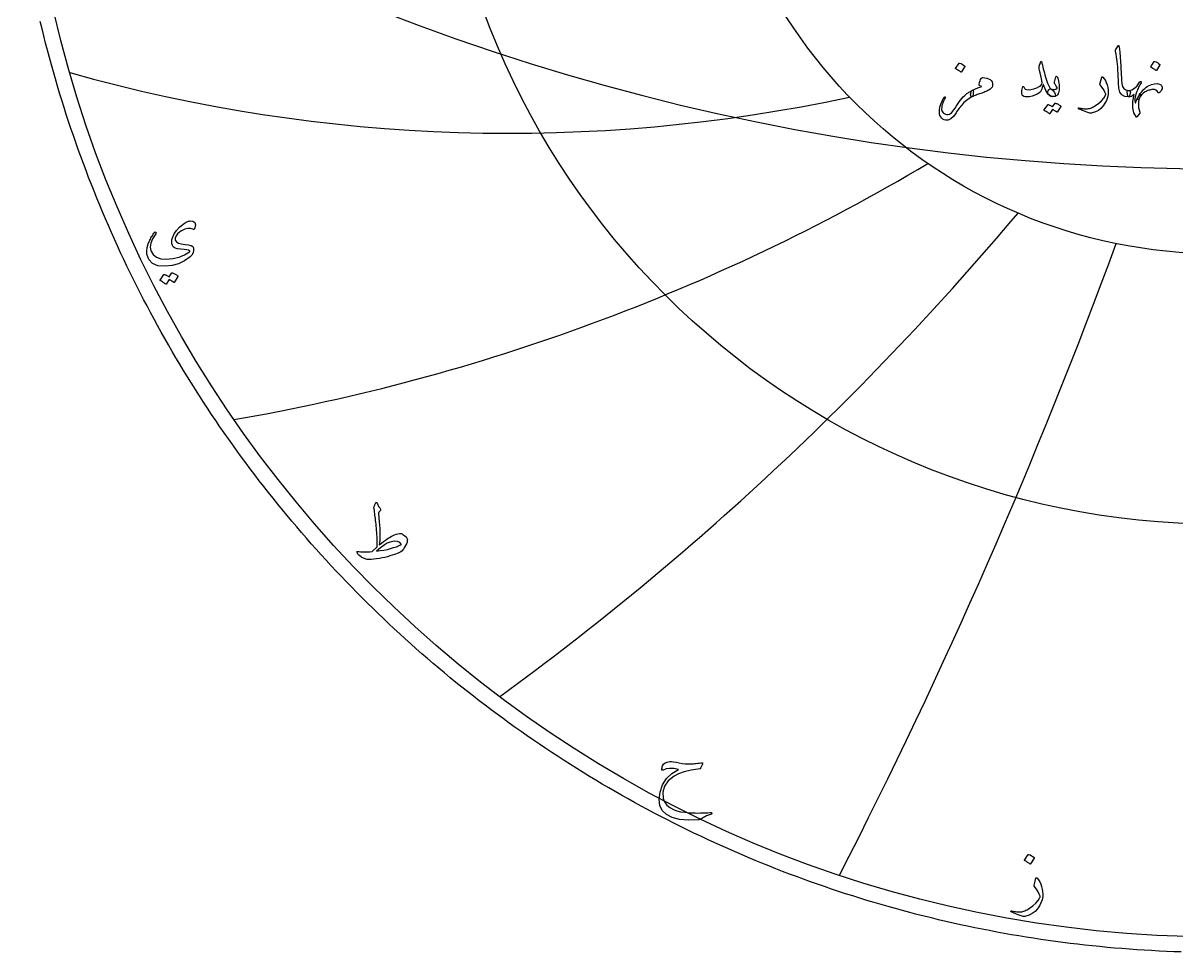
# Model space of a CAD drawing. Header units: millimetres. Extents: x -40.9 to 40.9, y -40.9 to 41.9.
# Drawn here: x -40.33 to -1.4, y -40.83 to -9.49 of the extents above; entities that cross this region are included whole.
import ezdxf

# ---------------------------------------------------------------- set-up
doc = ezdxf.new("R2010")
doc.units = ezdxf.units.MM
for name, color, linetype in [('CUT_OUTER', 1, 'Continuous'), ('ENGRAVE', 7, 'Continuous'), ('ENGRAVE_FINE', 8, 'Continuous'), ('TEXT', 5, 'Continuous')]:
    doc.layers.add(name, color=color, linetype=linetype)

msp = doc.modelspace()

# ---------------------------------------------------------------- linework, layer by layer
at = {"layer": 'CUT_OUTER'}
msp.add_lwpolyline([(-1.2531, -40.8308), (-1.5036, -40.8223), (-1.754, -40.8123), (-2.0044, -40.8008), (-2.2547, -40.7877), (-2.505, -40.7731), (-2.7551, -40.757), (-3.0051, -40.7393), (-3.255, -40.7201), (-3.5048, -40.6994), (-3.7545, -40.6771), (-4.004, -40.6533), (-4.2534, -40.628), (-4.5026, -40.6011), (-4.7516, -40.5727), (-5.0005, -40.5428), (-5.2491, -40.5113), (-5.4976, -40.4784), (-5.7459, -40.4439), (-5.9939, -40.4079), (-6.2418, -40.3703), (-6.4894, -40.3313), (-6.7367, -40.2907), (-6.9838, -40.2486), (-7.2306, -40.205), (-7.4772, -40.1599), (-7.7235, -40.1132), (-7.9694, -40.0651), (-8.2151, -40.0154), (-8.4605, -39.9643), (-8.7056, -39.9116), (-8.9503, -39.8574), (-9.1947, -39.8018), (-9.4387, -39.7446), (-9.6824, -39.6859), (-9.9257, -39.6258), (-10.1687, -39.5641), (-10.4113, -39.501), (-10.6534, -39.4364), (-10.8952, -39.3703), (-11.1366, -39.3027), (-11.3775, -39.2336), (-11.618, -39.163), (-11.8581, -39.091), (-12.0978, -39.0175), (-12.3369, -38.9426), (-12.5757, -38.8661), (-12.8139, -38.7882), (-13.0517, -38.7089), (-13.2889, -38.6281), (-13.5257, -38.5458), (-13.762, -38.4621), (-13.9977, -38.3769), (-14.2329, -38.2903), (-14.4676, -38.2022), (-14.7017, -38.1128), (-14.9353, -38.0218), (-15.1683, -37.9295), (-15.4008, -37.8357), (-15.6326, -37.7405), (-15.8639, -37.6438), (-16.0946, -37.5458), (-16.3246, -37.4463), (-16.5541, -37.3455), (-16.7829, -37.2432), (-17.0111, -37.1395), (-17.2387, -37.0344), (-17.4656, -36.928), (-17.6919, -36.8201), (-17.9175, -36.7109), (-18.1424, -36.6002), (-18.3666, -36.4882), (-18.5902, -36.3748), (-18.813, -36.2601), (-19.0351, -36.144), (-19.2566, -36.0265), (-19.4772, -35.9076), (-19.6972, -35.7875), (-19.9164, -35.6659), (-20.1349, -35.5431), (-20.3526, -35.4188), (-20.5695, -35.2933), (-20.7857, -35.1664), (-21.0011, -35.0382), (-21.2157, -34.9087), (-21.4295, -34.7779), (-21.6425, -34.6457), (-21.8547, -34.5123), (-22.066, -34.3775), (-22.2765, -34.2415), (-22.4862, -34.1041), (-22.695, -33.9655), (-22.903, -33.8256), (-23.1101, -33.6845), (-23.3164, -33.542), (-23.5218, -33.3983), (-23.7263, -33.2534), (-23.9298, -33.1072), (-24.1325, -32.9597), (-24.3343, -32.811), (-24.5352, -32.6611), (-24.7351, -32.5099), (-24.9341, -32.3576), (-25.1322, -32.204), (-25.3293, -32.0491), (-25.5255, -31.8931), (-25.7207, -31.7359), (-25.915, -31.5775), (-26.1082, -31.4179), (-26.3005, -31.2571), (-26.4918, -31.0951), (-26.6821, -30.932), (-26.8714, -30.7677), (-27.0597, -30.6022), (-27.2469, -30.4356), (-27.4332, -30.2679), (-27.6184, -30.099), (-27.8026, -29.9289), (-27.9857, -29.7578), (-28.1677, -29.5855), (-28.3487, -29.4121), (-28.5287, -29.2376), (-28.7075, -29.062), (-28.8853, -28.8853), (-29.062, -28.7075), (-29.2376, -28.5287), (-29.4121, -28.3487), (-29.5855, -28.1677), (-29.7578, -27.9857), (-29.9289, -27.8026), (-30.099, -27.6184), (-30.2679, -27.4332), (-30.4356, -27.2469), (-30.6022, -27.0597), (-30.7677, -26.8714), (-30.932, -26.6821), (-31.0951, -26.4918), (-31.2571, -26.3005), (-31.4179, -26.1082), (-31.5775, -25.915), (-31.7359, -25.7207), (-31.8931, -25.5255), (-32.0491, -25.3293), (-32.204, -25.1322), (-32.3576, -24.9341), (-32.5099, -24.7351), (-32.6611, -24.5352), (-32.811, -24.3343), (-32.9597, -24.1325), (-33.1072, -23.9298), (-33.2534, -23.7263), (-33.3983, -23.5218), (-33.542, -23.3164), (-33.6845, -23.1101), (-33.8256, -22.903), (-33.9655, -22.695), (-34.1041, -22.4862), (-34.2415, -22.2765), (-34.3775, -22.066), (-34.5123, -21.8547), (-34.6457, -21.6425), (-34.7779, -21.4295), (-34.9087, -21.2157), (-35.0382, -21.0011), (-35.1664, -20.7857), (-35.2933, -20.5695), (-35.4188, -20.3526), (-35.5431, -20.1349), (-35.6659, -19.9164), (-35.7875, -19.6972), (-35.9076, -19.4772), (-36.0265, -19.2566), (-36.144, -19.0351), (-36.2601, -18.813), (-36.3748, -18.5902), (-36.4882, -18.3666), (-36.6002, -18.1424), (-36.7109, -17.9175), (-36.8201, -17.6919), (-36.928, -17.4656), (-37.0344, -17.2387), (-37.1395, -17.0111), (-37.2432, -16.7829), (-37.3455, -16.5541), (-37.4463, -16.3246), (-37.5458, -16.0946), (-37.6438, -15.8639), (-37.7405, -15.6326), (-37.8357, -15.4008), (-37.9295, -15.1683), (-38.0218, -14.9353), (-38.1128, -14.7017), (-38.2022, -14.4676), (-38.2903, -14.2329), (-38.3769, -13.9977), (-38.4621, -13.762), (-38.5458, -13.5257), (-38.6281, -13.2889), (-38.7089, -13.0517), (-38.7882, -12.8139), (-38.8661, -12.5757), (-38.9426, -12.3369), (-39.0175, -12.0978), (-39.091, -11.8581), (-39.163, -11.618), (-39.2336, -11.3775), (-39.3027, -11.1366), (-39.3703, -10.8952), (-39.4364, -10.6534), (-39.501, -10.4113), (-39.5641, -10.1687), (-39.6258, -9.9257), (-39.6859, -9.6824), (-39.7446, -9.4387)], dxfattribs=at)
at = {"layer": 'ENGRAVE'}
for radius in [40.325, 26.3963, 17.2788]:
    msp.add_circle((0, 0), radius, dxfattribs=at)
for centre, radius, start, end in [((-23.9321, 41.4517), 54.6603, 254.27153, 282.13267), ((-44.9321, 44.9321), 68.8081, 279.806953, 300.702813), ((-82.2915, 47.511), 98.6202, 306.054081, 319.984655), ((-183.2294, 49.0962), 191.5208, 332.868111, 339.833398)]:
    msp.add_arc(centre, radius, start, end, dxfattribs=at)
at = {"layer": 'ENGRAVE_FINE'}
msp.add_arc((0, 63.1506), 77.5573, 238.780109, 301.219891, dxfattribs=at)
at = {"layer": 'TEXT'}
for points in [[(-3.3868, -10.2584), (-3.3821, -10.2512), (-3.3778, -10.2464), (-3.3737, -10.2441), (-3.37, -10.2441), (-3.3643, -10.2472), (-3.3592, -10.2566), (-3.3547, -10.2723), (-3.3508, -10.2943), (-3.3311, -10.4732), (-3.3149, -10.6387), (-3.3023, -10.7906), (-3.2933, -10.9291), (-3.2876, -11.0475), (-3.2823, -11.1536), (-3.2774, -11.2475), (-3.273, -11.3291), (-3.2692, -11.3984), (-3.2661, -11.4554), (-3.2638, -11.5002), (-3.2622, -11.5326), (-3.241, -11.63), (-3.1939, -11.7015), (-3.1212, -11.7473), (-3.0227, -11.7674), (-2.9953, -11.7746), (-2.9778, -11.7913), (-2.9701, -11.8177), (-2.9724, -11.8536), (-2.9836, -11.9102), (-2.9957, -11.9506), (-3.0088, -11.9749), (-3.0227, -11.9829), (-3.1613, -11.9647), (-3.2634, -11.9099), (-3.329, -11.8186), (-3.358, -11.6907), (-3.3626, -11.6296), (-3.3667, -11.5683), (-3.3704, -11.5068), (-3.3736, -11.4452), (-3.3765, -11.3835), (-3.3793, -11.3216), (-3.3819, -11.2595), (-3.3844, -11.1973), (-3.3889, -11.0787), (-3.3951, -10.9719), (-3.4032, -10.8769), (-3.4131, -10.7937), (-3.4248, -10.7139), (-3.4383, -10.6288), (-3.4535, -10.5384), (-3.4706, -10.4428), (-3.4728, -10.4256), (-3.4724, -10.4099), (-3.4692, -10.3957), (-3.4634, -10.383)], [(-8.7495, -10.8452), (-8.7465, -10.8422), (-8.7423, -10.8404), (-8.7369, -10.8398), (-8.7304, -10.8404), (-8.6838, -10.8593), (-8.6399, -10.8824), (-8.5988, -10.9096), (-8.5603, -10.941), (-8.5566, -10.9458), (-8.5549, -10.9506), (-8.5554, -10.9554), (-8.5579, -10.9602), (-8.6705, -11.1422), (-8.6747, -11.1466), (-8.6801, -11.1476), (-8.6867, -11.1454), (-8.6944, -11.1398), (-8.7012, -11.1351), (-8.7118, -11.1279), (-8.7263, -11.1183), (-8.7447, -11.1063), (-8.7673, -11.0919), (-8.7944, -11.0752), (-8.826, -11.056), (-8.8621, -11.0345), (-8.8669, -11.0309), (-8.8693, -11.0273), (-8.8693, -11.0237), (-8.8669, -11.0201)], [(-5.952, -10.8476), (-5.9382, -10.9104), (-5.9232, -10.9743), (-5.9071, -11.0392), (-5.8897, -11.1051), (-5.8711, -11.1724), (-5.8514, -11.2413), (-5.8304, -11.3119), (-5.8083, -11.3841), (-5.7635, -11.5141), (-5.7226, -11.6117), (-5.6857, -11.677), (-5.6526, -11.7099), (-5.6237, -11.7295), (-5.5945, -11.7572), (-5.565, -11.793), (-5.5352, -11.8368), (-5.5071, -11.8912), (-5.4993, -11.932), (-5.5119, -11.9594), (-5.5448, -11.9734), (-5.6512, -11.9626), (-5.7454, -11.8919), (-5.8273, -11.7614), (-5.8969, -11.571), (-5.8984, -11.5678), (-5.9005, -11.5656), (-5.9032, -11.5642), (-5.9065, -11.5638), (-5.9089, -11.5642), (-5.9113, -11.5656), (-5.9137, -11.5678), (-5.916, -11.571), (-5.9228, -11.6018), (-5.931, -11.6344), (-5.9407, -11.6689), (-5.952, -11.7051), (-5.9643, -11.7394), (-5.9771, -11.768), (-5.9906, -11.7909), (-6.0047, -11.8081), (-6.0553, -11.8523), (-6.1184, -11.8913), (-6.1942, -11.9253), (-6.2825, -11.9542), (-6.3723, -11.9756), (-6.4502, -11.9847), (-6.516, -11.9816), (-6.5699, -11.9662), (-6.616, -11.9275), (-6.637, -11.8596), (-6.6328, -11.7623), (-6.6035, -11.6356), (-6.6006, -11.6314), (-6.5969, -11.6285), (-6.5922, -11.6267), (-6.5867, -11.6261), (-6.5801, -11.6268), (-6.5747, -11.6291), (-6.5705, -11.6328), (-6.5675, -11.638), (-6.5562, -11.6645), (-6.5436, -11.6865), (-6.5298, -11.7041), (-6.5148, -11.7171), (-6.4681, -11.7344), (-6.4047, -11.7386), (-6.3244, -11.7296), (-6.2274, -11.7075), (-6.124, -11.6743), (-6.0436, -11.6368), (-5.9863, -11.5952), (-5.952, -11.5494), (-5.9463, -11.503), (-5.9556, -11.4237), (-5.9798, -11.3114), (-6.019, -11.1662), (-6.0379, -11.0897), (-6.049, -11.0279), (-6.0523, -10.9807), (-6.0478, -10.9482), (-6.0023, -10.8189), (-5.9973, -10.8053), (-5.9921, -10.7955), (-5.9866, -10.7897), (-5.9807, -10.7878), (-5.9735, -10.7915), (-5.9663, -10.8027), (-5.9592, -10.8214), (-5.952, -10.8476)], [(-2.1676, -10.7901), (-2.1646, -10.7872), (-2.1604, -10.7854), (-2.155, -10.7848), (-2.1485, -10.7854), (-2.1019, -10.8042), (-2.058, -10.8273), (-2.0169, -10.8545), (-1.9784, -10.886), (-1.9747, -10.8907), (-1.973, -10.8955), (-1.9735, -10.9003), (-1.976, -10.9051), (-2.0886, -11.0871), (-2.0928, -11.0915), (-2.0982, -11.0925), (-2.1047, -11.0903), (-2.1125, -11.0848), (-2.1193, -11.08), (-2.1299, -11.0728), (-2.1444, -11.0632), (-2.1628, -11.0512), (-2.1854, -11.0368), (-2.2125, -11.0201), (-2.2441, -11.0009), (-2.2802, -10.9794), (-2.285, -10.9758), (-2.2874, -10.9722), (-2.2874, -10.9686), (-2.285, -10.965)], [(-5.4682, -11.6213), (-5.4822, -11.5978), (-5.4957, -11.5776), (-5.5086, -11.5606), (-5.5208, -11.547), (-5.5297, -11.5353), (-5.5346, -11.5219), (-5.5357, -11.5066), (-5.5328, -11.4895), (-5.4825, -11.3075), (-5.4755, -11.2916), (-5.4664, -11.2871), (-5.4551, -11.294), (-5.4418, -11.3123), (-5.4217, -11.3511), (-5.4047, -11.3979), (-5.3906, -11.4529), (-5.3795, -11.5159), (-5.3731, -11.5764), (-5.3706, -11.6356), (-5.3719, -11.6937), (-5.3771, -11.7506), (-5.3857, -11.8002), (-5.3969, -11.8434), (-5.4108, -11.8804), (-5.4274, -11.9111), (-5.4479, -11.9338), (-5.4759, -11.9518), (-5.5114, -11.965), (-5.5544, -11.9734), (-5.5984, -11.975), (-5.6394, -11.968), (-5.6774, -11.9522), (-5.7125, -11.9278), (-5.7396, -11.8969), (-5.7538, -11.8614), (-5.7551, -11.8214), (-5.7436, -11.777), (-5.7252, -11.7406), (-5.7035, -11.7177), (-5.6785, -11.7082), (-5.6502, -11.7123), (-5.5849, -11.728), (-5.528, -11.7296), (-5.4795, -11.7172), (-5.4394, -11.6907), (-5.4385, -11.6837), (-5.443, -11.6698), (-5.4529, -11.649), (-5.4682, -11.6213)], [(-8.3136, -11.7674), (-8.2437, -11.7323), (-8.1681, -11.6991), (-8.0868, -11.6677), (-7.9998, -11.638), (-7.9939, -11.6344), (-7.9927, -11.6308), (-7.9962, -11.6273), (-8.0046, -11.6237), (-8.0453, -11.6069), (-8.0606, -11.5985), (-8.0705, -11.5877), (-8.075, -11.5746), (-8.0741, -11.559), (-8.057, -11.4936), (-8.0394, -11.4386), (-8.0211, -11.3942), (-8.0022, -11.3602), (-7.9898, -11.3466), (-7.9765, -11.3368), (-7.9623, -11.331), (-7.9471, -11.3291), (-7.878, -11.3358), (-7.8142, -11.3488), (-7.7558, -11.3681), (-7.7028, -11.3937), (-7.662, -11.4277), (-7.6352, -11.4746), (-7.6225, -11.5343), (-7.6238, -11.6069), (-7.6376, -11.6502), (-7.6621, -11.6889), (-7.6974, -11.7232), (-7.7436, -11.753), (-7.7772, -11.7704), (-7.8109, -11.7868), (-7.8448, -11.8022), (-7.8789, -11.8165), (-7.9132, -11.8299), (-7.948, -11.8425), (-7.9833, -11.8544), (-8.019, -11.8656), (-8.0592, -11.8779), (-8.0983, -11.891), (-8.1364, -11.9049), (-8.1735, -11.9195), (-8.2096, -11.9347), (-8.245, -11.9503), (-8.2797, -11.9664), (-8.3136, -11.9829), (-8.3335, -11.9693), (-8.3477, -11.9524), (-8.3563, -11.9322), (-8.3591, -11.9087), (-8.3578, -11.8811), (-8.3537, -11.856), (-8.347, -11.8332), (-8.3376, -11.8129)], [(-3.9376, -11.3147), (-3.9363, -11.3103), (-3.9347, -11.3069), (-3.9327, -11.3044), (-3.9305, -11.3027), (-3.9237, -11.3021), (-3.9155, -11.3051), (-3.9058, -11.3117), (-3.8945, -11.3219), (-3.8508, -11.3738), (-3.8131, -11.4338), (-3.7814, -11.502), (-3.7556, -11.5782), (-3.7356, -11.6602), (-3.7233, -11.741), (-3.7188, -11.8207), (-3.7221, -11.8991), (-3.7433, -12.0024), (-3.7784, -12.1015), (-3.8272, -12.1964), (-3.8897, -12.2871), (-3.9646, -12.3693), (-4.0502, -12.4362), (-4.1466, -12.4879), (-4.2538, -12.5242), (-4.2825, -12.5304), (-4.3113, -12.532), (-4.34, -12.5292), (-4.3688, -12.5218), (-4.435, -12.4987), (-4.4948, -12.4772), (-4.5482, -12.4574), (-4.5951, -12.4392), (-4.6355, -12.4227), (-4.6691, -12.4078), (-4.6959, -12.3945), (-4.7161, -12.3829), (-4.7203, -12.3793), (-4.7233, -12.3757), (-4.7251, -12.3722), (-4.7257, -12.3686), (-4.7252, -12.3639), (-4.7239, -12.3596), (-4.7216, -12.3555), (-4.7185, -12.3518), (-4.7144, -12.3489), (-4.7095, -12.3476), (-4.7036, -12.3478), (-4.6969, -12.3494), (-4.6559, -12.3604), (-4.6167, -12.3695), (-4.5792, -12.3766), (-4.5436, -12.3817), (-4.5095, -12.385), (-4.4766, -12.3862), (-4.4448, -12.3855), (-4.4143, -12.3829), (-4.3838, -12.3781), (-4.3523, -12.3707), (-4.3197, -12.3607), (-4.2861, -12.3482), (-4.2515, -12.333), (-4.2158, -12.315), (-4.179, -12.2941), (-4.1412, -12.2704), (-4.0351, -12.194), (-3.9442, -12.1111), (-3.8686, -12.0216), (-3.8083, -11.9255), (-3.8044, -11.9177), (-3.8023, -11.9087), (-3.802, -11.8985), (-3.8035, -11.8871), (-3.8287, -11.8199), (-3.8682, -11.7452), (-3.9221, -11.663), (-3.9903, -11.5734), (-3.9933, -11.5677), (-3.9951, -11.5626), (-3.9957, -11.5581), (-3.9951, -11.5542)], [(-2.6395, -11.9638), (-2.6658, -12.0204), (-2.685, -12.0799), (-2.697, -12.1425), (-2.7017, -12.2081), (-2.6996, -12.2763), (-2.691, -12.347), (-2.6757, -12.4201), (-2.6538, -12.4955), (-2.6511, -12.5055), (-2.6502, -12.5141), (-2.6511, -12.5211), (-2.6538, -12.5266), (-2.7401, -12.6488), (-2.748, -12.6576), (-2.755, -12.6626), (-2.7612, -12.6636), (-2.7664, -12.6608), (-2.8484, -12.5202), (-2.8886, -12.3476), (-2.8868, -12.143), (-2.8431, -11.9063), (-2.8848, -11.9398), (-2.9287, -11.9638), (-2.9746, -11.9781), (-3.0227, -11.9829), (-3.033, -11.9798), (-3.0425, -11.9704), (-3.051, -11.9546), (-3.0586, -11.9326), (-3.063, -11.9194), (-3.0664, -11.906), (-3.069, -11.8924), (-3.0706, -11.8787), (-3.0718, -11.8651), (-3.073, -11.8515), (-3.0742, -11.8381), (-3.0754, -11.8249), (-3.0739, -11.8006), (-3.0646, -11.7829), (-3.0475, -11.7719), (-3.0227, -11.7674), (-2.9249, -11.7455), (-2.8329, -11.6919), (-2.7465, -11.6066), (-2.6658, -11.4895), (-2.6549, -11.4747), (-2.6437, -11.4662), (-2.6321, -11.4639), (-2.6203, -11.468), (-2.6116, -11.4756), (-2.6071, -11.4841), (-2.6068, -11.4936), (-2.6107, -11.5039), (-2.6319, -11.5413), (-2.6523, -11.5794), (-2.672, -11.618), (-2.691, -11.6572), (-2.7092, -11.697), (-2.7266, -11.7374), (-2.7433, -11.7785), (-2.7592, -11.8201), (-2.7946, -11.9334), (-2.8143, -12.0314), (-2.8185, -12.1142), (-2.8071, -12.1817), (-2.8061, -12.1838), (-2.8053, -12.1853), (-2.8049, -12.1862), (-2.8047, -12.1865), (-2.8046, -12.1862), (-2.8041, -12.1853), (-2.8034, -12.1838), (-2.8023, -12.1817), (-2.7877, -12.1474), (-2.7727, -12.1138), (-2.7572, -12.0809), (-2.7413, -12.0488), (-2.7247, -12.0173), (-2.7074, -11.9862), (-2.6894, -11.9556), (-2.6706, -11.9255), (-2.657, -11.9045), (-2.6449, -11.8919), (-2.6342, -11.8877), (-2.6251, -11.8919), (-2.6206, -11.9009), (-2.6215, -11.9159), (-2.6278, -11.9368), (-2.6395, -11.9638)], [(-2.0359, -11.8344), (-2.0669, -11.7859), (-2.1071, -11.753), (-2.1567, -11.7356), (-2.2155, -11.7338), (-2.2489, -11.7381), (-2.282, -11.7437), (-2.3148, -11.7507), (-2.3473, -11.759), (-2.3794, -11.7689), (-2.4113, -11.7808), (-2.4429, -11.7947), (-2.4742, -11.8105), (-2.5278, -11.8464), (-2.5784, -11.8967), (-2.626, -11.9614), (-2.6706, -12.0404), (-2.6833, -12.0582), (-2.6952, -12.0686), (-2.7061, -12.0714), (-2.7161, -12.0668), (-2.7245, -12.0575), (-2.7281, -12.0464), (-2.7269, -12.0335), (-2.7209, -12.0189), (-2.7118, -11.9996), (-2.7035, -11.9823), (-2.6962, -11.9672), (-2.6898, -11.9542), (-2.6841, -11.9431), (-2.679, -11.9338), (-2.6745, -11.9264), (-2.6706, -11.9207), (-2.6354, -11.8677), (-2.5993, -11.8189), (-2.5624, -11.7743), (-2.5245, -11.7338), (-2.4857, -11.6975), (-2.4461, -11.665), (-2.4055, -11.6364), (-2.364, -11.6117), (-2.2576, -11.5633), (-2.1586, -11.538), (-2.0672, -11.5358), (-1.9832, -11.5566), (-1.9474, -11.5747), (-1.9215, -11.5979), (-1.9055, -11.6262), (-1.8994, -11.6596), (-1.903, -11.7051), (-1.9161, -11.7482), (-1.9389, -11.7889), (-1.9712, -11.8273), (-1.9923, -11.8439), (-2.0101, -11.8506), (-2.0247, -11.8475), (-2.0359, -11.8344)], [(-8.3136, -11.9829), (-8.4133, -12.0404), (-8.504, -12.1051), (-8.5858, -12.1769), (-8.6585, -12.256), (-8.6887, -12.2925), (-8.7172, -12.3278), (-8.7438, -12.362), (-8.7687, -12.3949), (-8.7917, -12.4266), (-8.813, -12.4572), (-8.8325, -12.4865), (-8.8501, -12.5147), (-8.9389, -12.6394), (-9.028, -12.7236), (-9.1173, -12.7675), (-9.207, -12.7709), (-9.2549, -12.7576), (-9.298, -12.7344), (-9.3363, -12.7013), (-9.3699, -12.6584), (-9.3931, -12.6135), (-9.4076, -12.5578), (-9.4134, -12.4913), (-9.4106, -12.4141), (-9.3959, -12.329), (-9.3663, -12.232), (-9.3217, -12.1231), (-9.2621, -12.0021), (-9.257, -11.9955), (-9.2513, -11.9901), (-9.245, -11.9859), (-9.2381, -11.9829), (-9.2316, -11.9816), (-9.2262, -11.9823), (-9.222, -11.9852), (-9.219, -11.9901), (-9.217, -11.9969), (-9.216, -12.0027), (-9.2158, -12.0076), (-9.2166, -12.0117), (-9.2185, -12.0156), (-9.222, -12.0228), (-9.2269, -12.033), (-9.2333, -12.0464), (-9.2413, -12.063), (-9.2507, -12.0826), (-9.2616, -12.1055), (-9.2741, -12.1314), (-9.2959, -12.1793), (-9.3136, -12.2272), (-9.3271, -12.2751), (-9.3363, -12.3231), (-9.3383, -12.4079), (-9.3178, -12.4757), (-9.2748, -12.5265), (-9.2094, -12.5602), (-9.1616, -12.5714), (-9.1166, -12.5715), (-9.0742, -12.5606), (-9.0345, -12.5386), (-8.9965, -12.5087), (-8.9591, -12.4692), (-8.9223, -12.4201), (-8.886, -12.3614), (-8.8414, -12.2859), (-8.7962, -12.2153), (-8.7504, -12.1494), (-8.704, -12.0883), (-8.6567, -12.0319), (-8.6082, -11.9799), (-8.5585, -11.9325), (-8.5076, -11.8895), (-8.4867, -11.873), (-8.4648, -11.8569), (-8.4418, -11.8412), (-8.4178, -11.8261), (-8.3929, -11.8112), (-8.3672, -11.7964), (-8.3408, -11.7818), (-8.3136, -11.7674), (-8.2937, -11.7596), (-8.2795, -11.7602), (-8.2709, -11.7692), (-8.2681, -11.7865), (-8.2694, -11.8091), (-8.2708, -11.8311), (-8.2724, -11.8528), (-8.2741, -11.874), (-8.2761, -11.8945), (-8.2786, -11.9144), (-8.2815, -11.9335), (-8.2849, -11.9518), (-8.2876, -11.96), (-8.2932, -11.968), (-8.3019, -11.9756), (-8.3136, -11.9829)], [(-5.5113, -12.1961), (-5.5083, -12.1931), (-5.5041, -12.1913), (-5.4987, -12.1907), (-5.4921, -12.1913), (-5.4685, -12.2001), (-5.4457, -12.2099), (-5.4236, -12.2205), (-5.4023, -12.232), (-5.3816, -12.2446), (-5.3613, -12.2584), (-5.3414, -12.2734), (-5.322, -12.2895), (-5.3183, -12.2945), (-5.3167, -12.2997), (-5.3171, -12.3052), (-5.3197, -12.3111), (-5.4346, -12.4931), (-5.4378, -12.4955), (-5.4424, -12.4955), (-5.4485, -12.4931), (-5.4562, -12.4883), (-5.4614, -12.4839), (-5.4699, -12.4778), (-5.4818, -12.4701), (-5.4969, -12.4608), (-5.5155, -12.4496), (-5.5376, -12.4365), (-5.5634, -12.4215), (-5.5927, -12.4045), (-5.6837, -12.5458), (-5.6879, -12.5501), (-5.6933, -12.5512), (-5.6999, -12.5489), (-5.7077, -12.5434), (-5.7144, -12.5386), (-5.725, -12.5314), (-5.7396, -12.5218), (-5.758, -12.5099), (-5.7806, -12.4955), (-5.8077, -12.4787), (-5.8393, -12.4596), (-5.8753, -12.438), (-5.8791, -12.4344), (-5.8807, -12.4308), (-5.8803, -12.4272), (-5.8777, -12.4236), (-5.7604, -12.2488), (-5.7574, -12.2458), (-5.7532, -12.244), (-5.7478, -12.2434), (-5.7412, -12.244), (-5.7211, -12.2505), (-5.7017, -12.2581), (-5.6828, -12.2667), (-5.6646, -12.2763), (-5.6469, -12.2869), (-5.6298, -12.2982), (-5.6134, -12.3103), (-5.5975, -12.3231)], [(-34.5941, -16.4491), (-34.6768, -16.4215), (-34.7691, -16.4203), (-34.871, -16.4457), (-34.9824, -16.4976), (-35.0532, -16.5471), (-35.1121, -16.6062), (-35.1592, -16.6749), (-35.1945, -16.7531), (-35.198, -16.7688), (-35.1983, -16.7851), (-35.1954, -16.802), (-35.1894, -16.8195), (-35.1488, -16.8742), (-35.0808, -16.9153), (-34.9853, -16.9431), (-34.8624, -16.9575), (-34.741, -16.9704), (-34.6529, -16.9939), (-34.5979, -17.0279), (-34.5762, -17.0725), (-34.5738, -17.1657), (-34.5922, -17.2488), (-34.6313, -17.3216), (-34.6912, -17.3842), (-34.8814, -17.514), (-35.084, -17.6096), (-35.2991, -17.6711), (-35.5266, -17.6984), (-35.7751, -17.6812), (-35.9609, -17.6064), (-36.0842, -17.4742), (-36.1449, -17.2845), (-36.1484, -17.1804), (-36.1334, -17.0674), (-36.0999, -16.9454), (-36.0478, -16.8144), (-36.0297, -16.778), (-36.0111, -16.7429), (-35.992, -16.709), (-35.9724, -16.6765), (-35.9522, -16.645), (-35.9312, -16.6145), (-35.9094, -16.585), (-35.8869, -16.5564), (-35.8747, -16.5446), (-35.8639, -16.5398), (-35.8543, -16.542), (-35.846, -16.5513), (-35.8413, -16.5628), (-35.8402, -16.5743), (-35.8426, -16.5858), (-35.8485, -16.5973), (-35.9536, -16.7665), (-36.0159, -16.9192), (-36.0354, -17.0552), (-36.012, -17.1747), (-35.937, -17.3005), (-35.8268, -17.3893), (-35.6815, -17.441), (-35.5011, -17.4557), (-35.2699, -17.4373), (-35.0616, -17.3899), (-34.8764, -17.3134), (-34.7142, -17.2079), (-34.7044, -17.1989), (-34.7008, -17.19), (-34.7032, -17.1811), (-34.7116, -17.1721), (-34.746, -17.1555), (-34.8055, -17.1415), (-34.8903, -17.13), (-35.0003, -17.121), (-35.1123, -17.1073), (-35.1977, -17.0814), (-35.2566, -17.0434), (-35.289, -16.9933), (-35.304, -16.9343), (-35.3082, -16.8726), (-35.3015, -16.8079), (-35.2839, -16.7403), (-35.2269, -16.6076), (-35.1479, -16.4855), (-35.0468, -16.3739), (-34.9237, -16.2728), (-34.8909, -16.2489), (-34.8592, -16.2281), (-34.8284, -16.2105), (-34.7985, -16.1962), (-34.7697, -16.1848), (-34.7423, -16.1764), (-34.7161, -16.1708), (-34.6912, -16.1681), (-34.5938, -16.1772), (-34.5341, -16.2198), (-34.512, -16.296), (-34.5277, -16.4057), (-34.5395, -16.4352), (-34.5545, -16.4523), (-34.5727, -16.4569), (-34.5941, -16.4491)], [(-35.3095, -17.9232), (-35.3063, -17.92), (-35.3018, -17.9181), (-35.296, -17.9175), (-35.289, -17.9181), (-35.2639, -17.9275), (-35.2395, -17.9379), (-35.216, -17.9493), (-35.1932, -17.9616), (-35.1711, -17.975), (-35.1495, -17.9897), (-35.1283, -18.0056), (-35.1076, -18.0229), (-35.1036, -18.0281), (-35.1019, -18.0337), (-35.1024, -18.0396), (-35.1051, -18.0459), (-35.2277, -18.24), (-35.2311, -18.2426), (-35.236, -18.2426), (-35.2426, -18.24), (-35.2507, -18.2349), (-35.2563, -18.2302), (-35.2654, -18.2237), (-35.278, -18.2155), (-35.2941, -18.2055), (-35.3139, -18.1936), (-35.3376, -18.1797), (-35.365, -18.1636), (-35.3963, -18.1455), (-35.4934, -18.2962), (-35.4979, -18.3009), (-35.5036, -18.302), (-35.5107, -18.2996), (-35.519, -18.2937), (-35.5261, -18.2886), (-35.5375, -18.2809), (-35.553, -18.2707), (-35.5726, -18.2579), (-35.5967, -18.2426), (-35.6256, -18.2247), (-35.6593, -18.2043), (-35.6978, -18.1813), (-35.7018, -18.1774), (-35.7035, -18.1736), (-35.7031, -18.1698), (-35.7003, -18.1659), (-35.5752, -17.9794), (-35.572, -17.9762), (-35.5675, -17.9743), (-35.5617, -17.9737), (-35.5547, -17.9743), (-35.5333, -17.9813), (-35.5126, -17.9893), (-35.4924, -17.9985), (-35.473, -18.0088), (-35.4541, -18.0201), (-35.4359, -18.0321), (-35.4184, -18.045), (-35.4014, -18.0586)], [(-28.4861, -25.8071), (-28.474, -25.7794), (-28.4631, -25.7548), (-28.4535, -25.7334), (-28.4452, -25.7152), (-28.4384, -25.7003), (-28.4331, -25.689), (-28.4294, -25.6812), (-28.4273, -25.6768), (-28.423, -25.6713), (-28.4178, -25.6673), (-28.4115, -25.6649), (-28.4043, -25.6641), (-28.3984, -25.665), (-28.3935, -25.6679), (-28.3895, -25.6727), (-28.3865, -25.6794), (-28.3731, -25.712), (-28.3609, -25.7407), (-28.3501, -25.7656), (-28.3405, -25.7867), (-28.335, -25.796), (-28.3287, -25.8059), (-28.3216, -25.8164), (-28.3137, -25.8276), (-28.3048, -25.8394), (-28.2948, -25.8519), (-28.2837, -25.8649), (-28.2715, -25.8787), (-28.2638, -25.8926), (-28.2613, -25.9061), (-28.2638, -25.9194), (-28.2715, -25.9323), (-28.32, -25.9962), (-28.3266, -26.0066), (-28.3309, -26.0173), (-28.333, -26.0283), (-28.3328, -26.0396), (-28.3079, -26.3208), (-28.2919, -26.5487), (-28.2849, -26.7232), (-28.2868, -26.8444), (-28.2895, -26.8897), (-28.2923, -26.931), (-28.2952, -26.9682), (-28.2983, -27.0015), (-28.3016, -27.031), (-28.305, -27.0568), (-28.3086, -27.0789), (-28.3124, -27.0973), (-28.236, -27.0389), (-28.1652, -26.9862), (-28.0999, -26.9393), (-28.0403, -26.8981), (-27.9864, -26.8625), (-27.9384, -26.8323), (-27.8963, -26.8075), (-27.8602, -26.7882), (-27.7958, -26.7595), (-27.7356, -26.7371), (-27.6796, -26.7211), (-27.6277, -26.7116), (-27.6002, -26.7108), (-27.5715, -26.716), (-27.5415, -26.7274), (-27.5102, -26.7448), (-27.4482, -26.7887), (-27.4029, -26.831), (-27.3741, -26.8717), (-27.362, -26.9108), (-27.3628, -26.9544), (-27.3728, -27.0034), (-27.3922, -27.0579), (-27.4207, -27.1178), (-27.4527, -27.1767), (-27.4821, -27.2257), (-27.5089, -27.2648), (-27.5331, -27.2941), (-27.583, -27.3309), (-27.6686, -27.3726), (-27.7899, -27.4191), (-27.947, -27.4703), (-28.0346, -27.4957), (-28.1236, -27.5182), (-28.2141, -27.5379), (-28.306, -27.5547), (-28.399, -27.5687), (-28.4928, -27.5802), (-28.5874, -27.5891), (-28.6828, -27.5955), (-28.7177, -27.5885), (-28.7508, -27.5802), (-28.7822, -27.5706), (-28.8118, -27.5598), (-28.84, -27.5476), (-28.8671, -27.5342), (-28.893, -27.5195), (-28.9179, -27.5036), (-28.9615, -27.4716), (-28.9977, -27.4397), (-29.0266, -27.4077), (-29.0482, -27.3758), (-29.06, -27.3493), (-29.0622, -27.3311), (-29.0549, -27.3212), (-29.0379, -27.3196), (-28.9901, -27.3253), (-28.9386, -27.3295), (-28.8835, -27.3323), (-28.8246, -27.3337), (-28.7621, -27.3336), (-28.6959, -27.3321), (-28.6261, -27.3291), (-28.5525, -27.3247), (-28.3839, -27.1587), (-28.3808, -27.0919), (-28.3791, -27.0245), (-28.3789, -26.9565), (-28.3801, -26.8878), (-28.3826, -26.8184), (-28.3861, -26.748), (-28.3909, -26.6766), (-28.3967, -26.6043), (-28.4032, -26.5326), (-28.4101, -26.4634), (-28.4173, -26.3966), (-28.4248, -26.3322), (-28.4323, -26.27), (-28.4395, -26.2098), (-28.4463, -26.1518), (-28.4529, -26.0958), (-28.459, -26.044), (-28.4647, -25.9984), (-28.4699, -25.9591), (-28.4746, -25.9259), (-28.4788, -25.8989), (-28.4826, -25.8777), (-28.4859, -25.8625), (-28.4887, -25.8531), (-28.4904, -25.8426), (-28.4906, -25.8314), (-28.4891, -25.8196), (-28.4861, -25.8071)], [(-27.9394, -27.0028), (-28.0382, -27.0438), (-28.1482, -27.1082), (-28.2694, -27.1959), (-28.4018, -27.3068), (-28.2735, -27.2909), (-28.1517, -27.2714), (-28.0365, -27.2482), (-27.9279, -27.2212), (-27.8259, -27.191), (-27.7308, -27.1577), (-27.6426, -27.1214), (-27.5613, -27.082), (-27.6165, -27.0138), (-27.6979, -26.9779), (-27.8056, -26.9742), (-27.9394, -27.0028)], [(-17.4097, -34.4953), (-17.4711, -34.6333), (-17.4766, -34.6424), (-17.4832, -34.6493), (-17.4907, -34.6539), (-17.4992, -34.6563), (-17.7826, -34.701), (-18.0197, -34.7559), (-18.2105, -34.8211), (-18.355, -34.8965), (-18.5577, -35.0617), (-18.6878, -35.2433), (-18.7454, -35.4411), (-18.7306, -35.6552), (-18.6856, -35.7712), (-18.6092, -35.8737), (-18.5016, -35.9628), (-18.3627, -36.0385), (-18.2651, -36.0723), (-18.1436, -36.0998), (-17.9982, -36.1209), (-17.8287, -36.1356), (-17.7387, -36.1399), (-17.6499, -36.1426), (-17.5624, -36.1437), (-17.4762, -36.1432), (-17.3915, -36.1413), (-17.3088, -36.1381), (-17.228, -36.1336), (-17.1491, -36.1279), (-17.1306, -36.1266), (-17.1159, -36.1279), (-17.1051, -36.1317), (-17.098, -36.1381), (-17.0942, -36.1459), (-17.0929, -36.1541), (-17.0942, -36.1625), (-17.098, -36.1713), (-17.1008, -36.176), (-17.1041, -36.1799), (-17.1079, -36.1831), (-17.1121, -36.1854), (-17.1167, -36.1874), (-17.1214, -36.1895), (-17.1262, -36.1918), (-17.1313, -36.1943), (-17.2049, -36.2178), (-17.2699, -36.2422), (-17.3262, -36.2676), (-17.374, -36.294), (-17.4045, -36.313), (-17.4324, -36.3291), (-17.4576, -36.3423), (-17.48, -36.3527), (-17.4994, -36.3607), (-17.5154, -36.3668), (-17.5281, -36.3709), (-17.5375, -36.3732), (-17.8869, -36.3861), (-18.1839, -36.361), (-18.4285, -36.2979), (-18.6207, -36.1969), (-18.7597, -36.0583), (-18.8417, -35.8852), (-18.867, -35.6776), (-18.8353, -35.4355), (-18.7517, -35.1917), (-18.6207, -34.984), (-18.4425, -34.8123), (-18.2171, -34.6767), (-18.3767, -34.6462), (-18.516, -34.6391), (-18.6348, -34.6552), (-18.7331, -34.6946), (-18.7418, -34.6978), (-18.7498, -34.6997), (-18.7571, -34.7004), (-18.7638, -34.6997), (-18.7694, -34.6977), (-18.7734, -34.694), (-18.7758, -34.6887), (-18.7766, -34.6818), (-18.7731, -34.6501), (-18.7676, -34.6186), (-18.7603, -34.5875), (-18.751, -34.5567), (-18.7185, -34.4968), (-18.6667, -34.4526), (-18.5958, -34.424), (-18.5058, -34.411), (-18.4488, -34.4115), (-18.3774, -34.4181), (-18.2916, -34.4307), (-18.1915, -34.4494), (-18.0882, -34.468), (-17.9929, -34.4807), (-17.9055, -34.4872), (-17.8262, -34.4877), (-17.788, -34.486), (-17.7476, -34.4835), (-17.705, -34.4803), (-17.6601, -34.4762), (-17.613, -34.4712), (-17.5637, -34.465), (-17.5121, -34.4577), (-17.4583, -34.4494), (-17.4275, -34.4484), (-17.4091, -34.4557), (-17.4032, -34.4714), (-17.4097, -34.4953)], [(-6.4185, -37.545), (-6.4153, -37.5418), (-6.4108, -37.5399), (-6.4051, -37.5393), (-6.398, -37.5399), (-6.3484, -37.56), (-6.3016, -37.5846), (-6.2577, -37.6137), (-6.2167, -37.6472), (-6.2127, -37.6523), (-6.2109, -37.6574), (-6.2114, -37.6625), (-6.2141, -37.6677), (-6.3342, -37.8618), (-6.3386, -37.8665), (-6.3444, -37.8676), (-6.3514, -37.8652), (-6.3597, -37.8593), (-6.3669, -37.8542), (-6.3782, -37.8465), (-6.3937, -37.8363), (-6.4134, -37.8235), (-6.4375, -37.8082), (-6.4664, -37.7903), (-6.5001, -37.7699), (-6.5386, -37.7469), (-6.5437, -37.743), (-6.5462, -37.7392), (-6.5462, -37.7354), (-6.5437, -37.7315)], [(-6.1579, -38.3396), (-6.1565, -38.3349), (-6.1547, -38.3313), (-6.1526, -38.3286), (-6.1502, -38.3268), (-6.143, -38.3262), (-6.1343, -38.3294), (-6.1239, -38.3364), (-6.1119, -38.3472), (-6.0653, -38.4027), (-6.025, -38.4667), (-5.9912, -38.5393), (-5.9637, -38.6206), (-5.9423, -38.7081), (-5.9292, -38.7943), (-5.9244, -38.8793), (-5.928, -38.963), (-5.9506, -39.0731), (-5.988, -39.1788), (-6.0401, -39.2801), (-6.1068, -39.3768), (-6.1866, -39.4645), (-6.278, -39.5359), (-6.3808, -39.591), (-6.4951, -39.6298), (-6.5258, -39.6363), (-6.5564, -39.6381), (-6.5871, -39.635), (-6.6178, -39.6272), (-6.6884, -39.6025), (-6.7522, -39.5796), (-6.8091, -39.5585), (-6.8592, -39.5391), (-6.9022, -39.5214), (-6.9381, -39.5055), (-6.9667, -39.4914), (-6.9882, -39.479), (-6.9927, -39.4752), (-6.9959, -39.4714), (-6.9978, -39.4675), (-6.9984, -39.4637), (-6.998, -39.4588), (-6.9965, -39.4541), (-6.9941, -39.4498), (-6.9908, -39.4458), (-6.9865, -39.4428), (-6.9812, -39.4414), (-6.975, -39.4415), (-6.9678, -39.4433), (-6.924, -39.455), (-6.8822, -39.4647), (-6.8423, -39.4723), (-6.8043, -39.4778), (-6.7679, -39.4812), (-6.7327, -39.4826), (-6.6989, -39.4818), (-6.6663, -39.479), (-6.6338, -39.4738), (-6.6002, -39.4659), (-6.5655, -39.4553), (-6.5296, -39.442), (-6.4927, -39.4258), (-6.4546, -39.4065), (-6.4154, -39.3843), (-6.3751, -39.359), (-6.2618, -39.2775), (-6.1649, -39.1891), (-6.0843, -39.0936), (-6.0199, -38.9911), (-6.0158, -38.9828), (-6.0135, -38.9732), (-6.0132, -38.9623), (-6.0148, -38.9502), (-6.0416, -38.8785), (-6.0838, -38.7988), (-6.1413, -38.7111), (-6.2141, -38.6155), (-6.2173, -38.6094), (-6.2192, -38.604), (-6.2198, -38.5992), (-6.2192, -38.5951)]]:
    msp.add_lwpolyline(points, close=True, dxfattribs=at)

doc.saveas('drawing.dxf')
